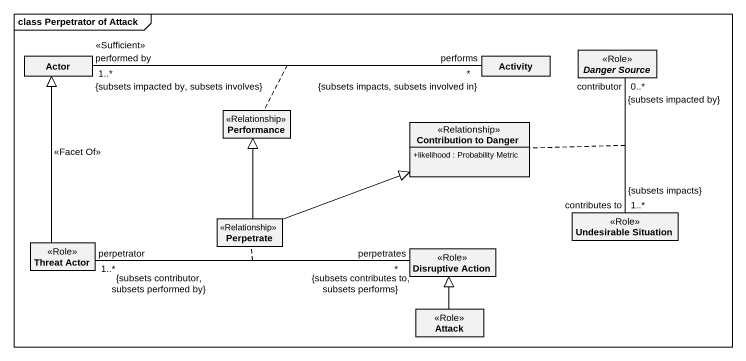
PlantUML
@startuml
mainframe class Perpetrator of Attack
hide circle
hide empty members
skinparam classAttributeIconSize 0
class "Actor" as Actor_
class Activity
abstract class "Danger Source" as Danger_Source <<Role>>
class Performance <<Relationship>>
class "Contribution to Danger" as Contribution_to_Danger <<Relationship>> {
  +likelihood : Probability Metric
}
class Perpetrate <<Relationship>>
class "Undesirable Situation" as Undesirable_Situation <<Role>>
class "Threat Actor" as Threat_Actor <<Role>>
class "Disruptive Action" as Disruptive_Action <<Role>>
class Attack <<Role>>
Actor_ "performed by\n<<Sufficient>>\n1..*\n{subsets impacted by, subsets involves}" -right- "performs\n*\n{subsets impacts, subsets involved in}" Activity
(Actor_, Activity) .. Performance
Perpetrate -up-|> Performance
Perpetrate -right-|> Contribution_to_Danger
Undesirable_Situation "contributes to\n1..*\n{subsets impacts}" -up- "contributor\n0..*\n{subsets impacted by}" Danger_Source
(Undesirable_Situation, Danger_Source) .. Contribution_to_Danger
Threat_Actor -up-|> Actor_ : <<Facet Of>>
Threat_Actor "perpetrator\n1..*\n{subsets contributor, subsets performed by}" -right- "perpetrates\n*\n{subsets contributes to, subsets performs}" Disruptive_Action
(Threat_Actor, Disruptive_Action) .. Perpetrate
Attack -up-|> Disruptive_Action
@enduml
